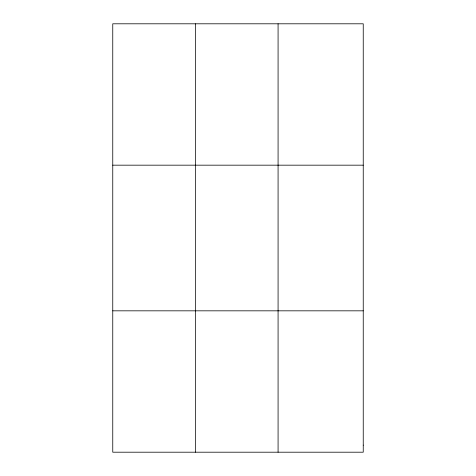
<?xml version="1.0" encoding="UTF-8"?>
<svg xmlns="http://www.w3.org/2000/svg" width="476" height="476" viewBox="0 0 476 476"><rect width="100%" height="100%" fill="white"/><g stroke="black" fill="none" stroke-linecap="round" stroke-linejoin="round"><path stroke-width="0.71" d="M195.416 452.2L195.416 23.8M112.758 165.172L363.242 165.172M112.758 310.828L363.242 310.828M278.079 23.8L278.079 452.2M363.242 445.131L363.242 452.2L112.758 452.2L112.758 23.8L363.242 23.8L363.242 445.131"/></g></svg>
